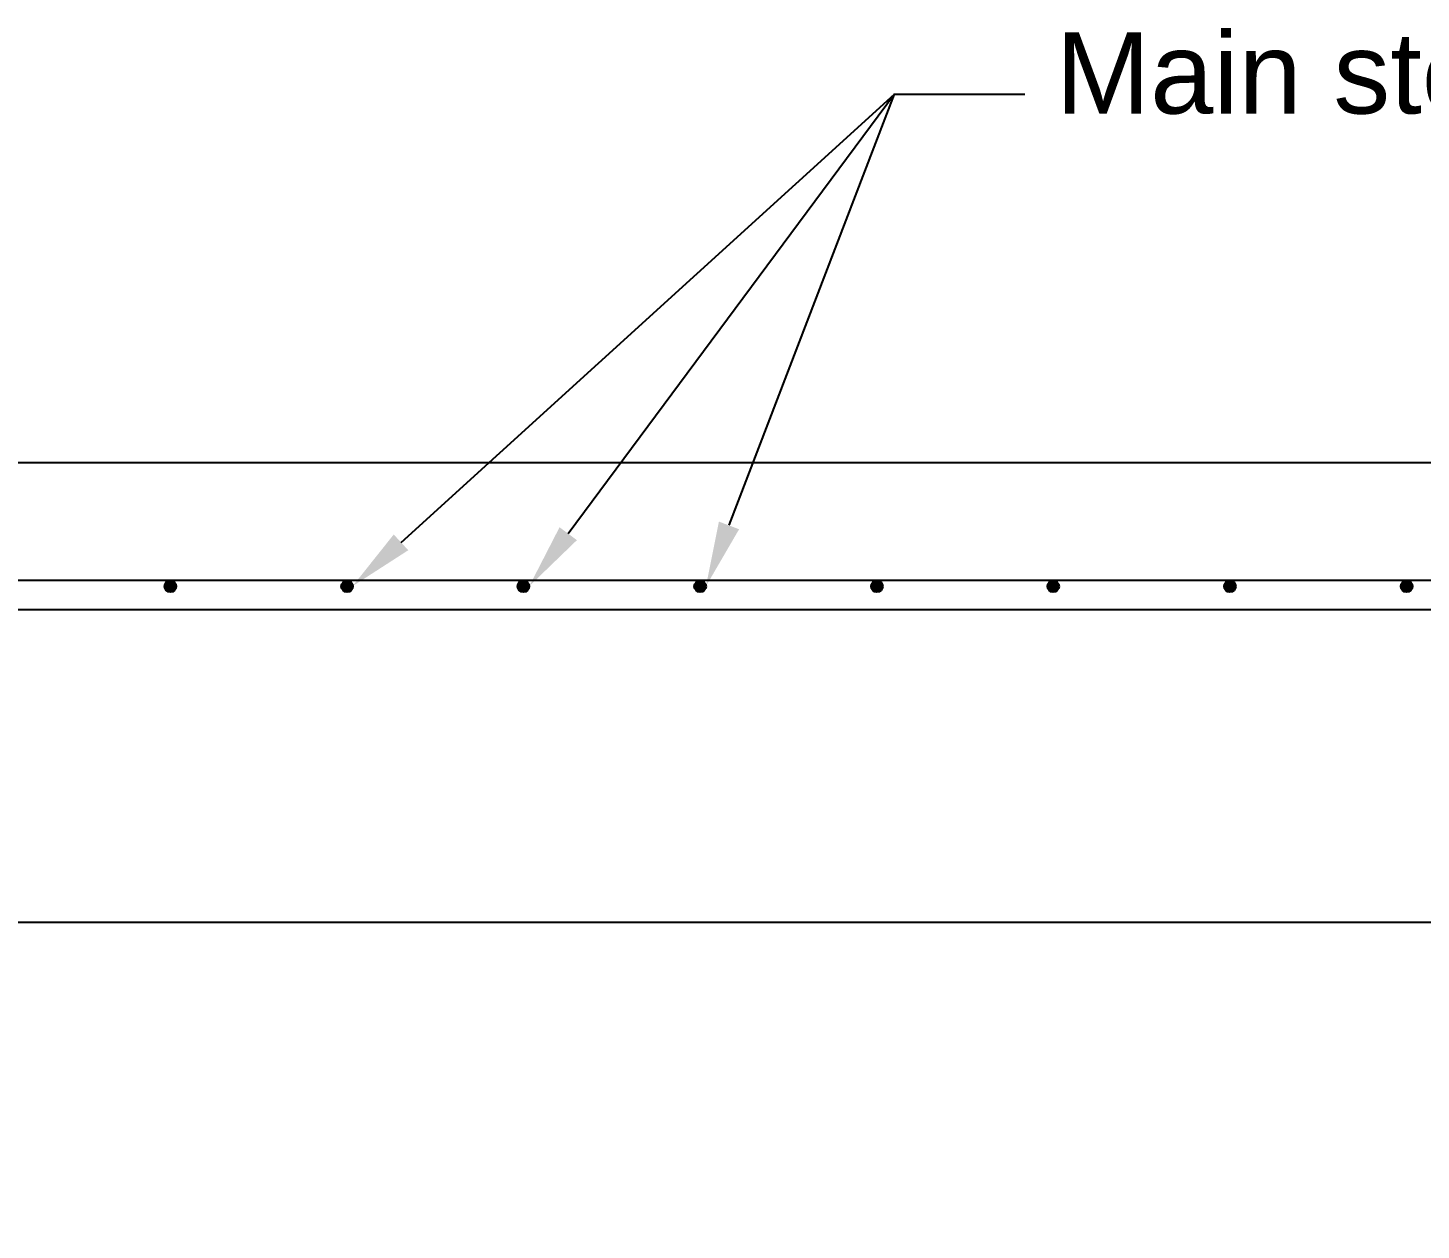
# Model space of a CAD drawing. Header units: inches. Extents: x -2470 to 6710, y 8071 to 14655.
# Drawn here: x -840 to 343, y 8291 to 9312 of the extents above; entities that cross this region are included whole.
import ezdxf

# ---------------------------------------------------------------- set-up
doc = ezdxf.new("R2010")
doc.units = ezdxf.units.IN
doc.header["$MEASUREMENT"] = 0
doc.layers.add('PDF_0', color=7, linetype='Continuous')
doc.layers.add('PDF_Text', color=7, linetype='Continuous')
doc.styles.add('PDF TimesNewRomanPSMT', font='arial.ttf')
doc.styles.get("Standard").update_dxf_attribs({"font": 'arial.ttf'})
doc.dimstyles.get("Standard").update_dxf_attribs({"dimtxt": 50, "dimasz": 50, "dimexe": 0.18, "dimexo": 0.0625, "dimgap": 0.09, "dimtad": 0, "dimtih": 1, "dimtoh": 1, "dimdec": 4, "dimzin": 0, "dimdsep": 46, "dimtxsty": 'Standard', "dimcen": 0.09, "dimadec": 0, "dimazin": 0, "dimtfac": 1, "dimtdec": 4, "dimtofl": 0, "dimtmove": 0, "dimatfit": 3, "dimfxl": 1, "dimtolj": 1, "dimtzin": 0, "dimarcsym": 0})

# ---------------------------------------------------------------- blocks, each defined once
blk = doc.blocks.new('*D9')
at = {"color": 0, "lineweight": -2, "transparency": 16777216}
for p, q in [((-1684, 8552.4), (-1684, 8552.3)), ((-1634, 8552.4), (1356, 8552.4)), ((4495.7, 8552.4), (1505.6, 8552.4)), ((4545.7, 8552.4), (4545.7, 8552.3))]:
    blk.add_line(p, q, dxfattribs=at)
at = {"color": 0, "transparency": 16777216}
for points in [[(-1634, 8560.8), (-1634, 8544.1), (-1684, 8552.4)], [(4495.7, 8560.8), (4495.7, 8544.1), (4545.7, 8552.4)]]:
    blk.add_solid(points, dxfattribs=at)
at = {"layer": 'Defpoints', "color": 0, "transparency": 16777216}
for p in [(-1684, 8552.4), (4545.7, 8552.4), (4545.7, 8552.4)]:
    blk.add_point(p, dxfattribs=at)
at = {"color": 0, "transparency": 16777216, "insert": (1430.8, 8552.4), "char_height": 50, "attachment_point": 5}
blk.add_mtext('\\A1;\\P{\\A0;6230}', dxfattribs=at)

msp = doc.modelspace()

# ---------------------------------------------------------------- linework, layer by layer
at = {"layer": 'PDF_0', "lineweight": 25}
for points in [[(-523.13074, 8874.96174), (-103.95831, 9255.74716), (-381.2359, 8882.50204)], [(-244.48218, 8889.69961), (-103.95831, 9255.74716), (6.74708, 9255.74716)], [(4430.50715, 8818.06671), (4430.50715, 8341.99924), (4513.10777, 8341.99924), (4545.66818, 8290.93081), (4545.66818, 8341.99924), (4545.66818, 8398.89428), (4575.48666, 8341.99924), (4660.48646, 8341.99924), (4660.48646, 8942.82449), (-1799.15605, 8942.82449), (-1799.15605, 8341.99924), (-1716.55543, 8341.99924), (-1683.99502, 8290.93081), (-1683.99502, 8341.99924), (-1683.99502, 8398.89428), (-1654.17654, 8341.99924), (-1569.17674, 8341.99924), (-1569.17674, 8818.06671)], [(-1774.13595, 8872.90529), (-1774.13595, 8843.08681), (4635.46636, 8843.08681), (4635.46636, 8872.90529)], [(-1799.15605, 8818.06671), (4660.48646, 8818.06671)]]:
    msp.add_lwpolyline(points, dxfattribs=at)
for centre, radius in [((-719.00734, 8837.77435), 4.96978), ((-568.88671, 8837.77435), 4.96978), ((-419.10883, 8837.77435), 4.96978), ((-268.9882, 8837.77435), 4.96978), ((-118.86758, 8837.77435), 4.96978), ((30.9103, 8837.77435), 4.96978), ((181.03082, 8837.77446), 4.96989), ((331.15145, 8837.77446), 4.96989)]:
    msp.add_circle(centre, radius, dxfattribs=at)
at = {"layer": 'PDF_0', "transparency": 33554559}
for points in [[(-235.91365, 8886.2722), (-264.01843, 8837.94569), (-253.05071, 8892.78428)], [(-516.9614, 8868.44966), (-564.25968, 8837.94569), (-529.30008, 8881.81656)], [(-373.6956, 8877.01818), (-414.13905, 8837.94569), (-388.43347, 8887.9859)], [(-722.26335, 8833.8328), (-722.26335, 8842.05859), (-722.94883, 8834.51828)], [(-722.26335, 8842.05859), (-722.94883, 8834.51828), (-722.94883, 8841.3731)], [(-721.23513, 8833.49006), (-721.23513, 8842.40133), (-722.26335, 8833.8328)], [(-721.23513, 8842.40133), (-722.26335, 8833.8328), (-722.26335, 8842.05859)], [(-720.54964, 8833.14732), (-720.54964, 8842.74407), (-721.23513, 8833.49006)], [(-720.54964, 8842.74407), (-721.23513, 8833.49006), (-721.23513, 8842.40133)], [(-719.52142, 8833.14732), (-719.52142, 8843.08681), (-720.54964, 8833.14732)], [(-719.52142, 8843.08681), (-720.54964, 8833.14732), (-720.54964, 8842.74407)], [(-718.83594, 8833.14732), (-718.83594, 8843.08681), (-719.52142, 8833.14732)], [(-718.83594, 8843.08681), (-719.52142, 8833.14732), (-719.52142, 8843.08681)], [(-717.80771, 8842.74407), (-718.83594, 8833.14732), (-718.83594, 8843.08681)], [(-717.80771, 8833.14732), (-717.80771, 8842.74407), (-718.83594, 8833.14732)], [(-716.77949, 8842.40133), (-717.80771, 8833.14732), (-717.80771, 8842.74407)], [(-716.77949, 8833.49006), (-716.77949, 8842.40133), (-717.80771, 8833.14732)], [(-716.09401, 8842.05859), (-716.77949, 8833.49006), (-716.77949, 8842.40133)], [(-716.09401, 8833.8328), (-716.09401, 8842.05859), (-716.77949, 8833.49006)], [(-715.40853, 8841.3731), (-716.09401, 8833.8328), (-716.09401, 8842.05859)], [(-572.14272, 8833.8328), (-572.14272, 8842.05859), (-572.82821, 8834.51828)], [(-572.14272, 8842.05859), (-572.82821, 8834.51828), (-572.82821, 8841.3731)], [(-571.45724, 8833.49006), (-571.45724, 8842.40133), (-572.14272, 8833.8328)], [(-571.45724, 8842.40133), (-572.14272, 8833.8328), (-572.14272, 8842.05859)], [(-570.42902, 8833.14732), (-570.42902, 8842.74407), (-571.45724, 8833.49006)], [(-570.42902, 8842.74407), (-571.45724, 8833.49006), (-571.45724, 8842.40133)], [(-569.74354, 8833.14732), (-569.74354, 8843.08681), (-570.42902, 8833.14732)], [(-569.74354, 8843.08681), (-570.42902, 8833.14732), (-570.42902, 8842.74407)], [(-568.71531, 8833.14732), (-568.71531, 8843.08681), (-569.74354, 8833.14732)], [(-568.71531, 8843.08681), (-569.74354, 8833.14732), (-569.74354, 8843.08681)], [(-567.68709, 8842.74407), (-568.71531, 8833.14732), (-568.71531, 8843.08681)], [(-567.68709, 8833.14732), (-567.68709, 8842.74407), (-568.71531, 8833.14732)], [(-567.00161, 8842.40133), (-567.68709, 8833.14732), (-567.68709, 8842.74407)], [(-567.00161, 8833.49006), (-567.00161, 8842.40133), (-567.68709, 8833.14732)], [(-565.97338, 8842.05859), (-567.00161, 8833.49006), (-567.00161, 8842.40133)], [(-565.97338, 8833.8328), (-565.97338, 8842.05859), (-567.00161, 8833.49006)], [(-565.2879, 8841.3731), (-565.97338, 8833.8328), (-565.97338, 8842.05859)], [(-422.0221, 8833.8328), (-422.0221, 8842.05859), (-422.70758, 8834.51828)], [(-422.0221, 8842.05859), (-422.70758, 8834.51828), (-422.70758, 8841.3731)], [(-421.33662, 8833.49006), (-421.33662, 8842.40133), (-422.0221, 8833.8328)], [(-421.33662, 8842.40133), (-422.0221, 8833.8328), (-422.0221, 8842.05859)], [(-420.65113, 8833.14732), (-420.65113, 8842.74407), (-421.33662, 8833.49006)], [(-420.65113, 8842.74407), (-421.33662, 8833.49006), (-421.33662, 8842.40133)], [(-419.62291, 8833.14732), (-419.62291, 8843.08681), (-420.65113, 8833.14732)], [(-419.62291, 8843.08681), (-420.65113, 8833.14732), (-420.65113, 8842.74407)], [(-418.59469, 8833.14732), (-418.59469, 8843.08681), (-419.62291, 8833.14732)], [(-418.59469, 8843.08681), (-419.62291, 8833.14732), (-419.62291, 8843.08681)], [(-417.9092, 8842.74407), (-418.59469, 8833.14732), (-418.59469, 8843.08681)], [(-417.9092, 8833.14732), (-417.9092, 8842.74407), (-418.59469, 8833.14732)], [(-416.88098, 8842.40133), (-417.9092, 8833.14732), (-417.9092, 8842.74407)], [(-416.88098, 8833.49006), (-416.88098, 8842.40133), (-417.9092, 8833.14732)], [(-416.1955, 8842.05859), (-416.88098, 8833.49006), (-416.88098, 8842.40133)], [(-416.1955, 8833.8328), (-416.1955, 8842.05859), (-416.88098, 8833.49006)], [(-415.51002, 8841.3731), (-416.1955, 8833.8328), (-416.1955, 8842.05859)], [(-272.24421, 8833.8328), (-272.24421, 8842.05859), (-272.9297, 8834.51828)], [(-272.24421, 8842.05859), (-272.9297, 8834.51828), (-272.9297, 8841.3731)], [(-271.21599, 8833.49006), (-271.21599, 8842.40133), (-272.24421, 8833.8328)], [(-271.21599, 8842.40133), (-272.24421, 8833.8328), (-272.24421, 8842.05859)], [(-270.53051, 8833.14732), (-270.53051, 8842.74407), (-271.21599, 8833.49006)], [(-270.53051, 8842.74407), (-271.21599, 8833.49006), (-271.21599, 8842.40133)], [(-269.50229, 8833.14732), (-269.50229, 8843.08681), (-270.53051, 8833.14732)], [(-269.50229, 8843.08681), (-270.53051, 8833.14732), (-270.53051, 8842.74407)], [(-268.8168, 8833.14732), (-268.8168, 8843.08681), (-269.50229, 8833.14732)], [(-268.8168, 8843.08681), (-269.50229, 8833.14732), (-269.50229, 8843.08681)], [(-267.78858, 8842.74407), (-268.8168, 8833.14732), (-268.8168, 8843.08681)], [(-267.78858, 8833.14732), (-267.78858, 8842.74407), (-268.8168, 8833.14732)], [(-266.76036, 8842.40133), (-267.78858, 8833.14732), (-267.78858, 8842.74407)], [(-266.76036, 8833.49006), (-266.76036, 8842.40133), (-267.78858, 8833.14732)], [(-266.07487, 8842.05859), (-266.76036, 8833.49006), (-266.76036, 8842.40133)], [(-266.07487, 8833.8328), (-266.07487, 8842.05859), (-266.76036, 8833.49006)], [(-265.38939, 8841.3731), (-266.07487, 8833.8328), (-266.07487, 8842.05859)], [(-122.12359, 8833.8328), (-122.12359, 8842.05859), (-122.80907, 8834.51828)], [(-122.12359, 8842.05859), (-122.80907, 8834.51828), (-122.80907, 8841.3731)], [(-121.43811, 8833.49006), (-121.43811, 8842.40133), (-122.12359, 8833.8328)], [(-121.43811, 8842.40133), (-122.12359, 8833.8328), (-122.12359, 8842.05859)], [(-120.40988, 8833.14732), (-120.40988, 8842.74407), (-121.43811, 8833.49006)], [(-120.40988, 8842.74407), (-121.43811, 8833.49006), (-121.43811, 8842.40133)], [(-119.7244, 8833.14732), (-119.7244, 8843.08681), (-120.40988, 8833.14732)], [(-119.7244, 8843.08681), (-120.40988, 8833.14732), (-120.40988, 8842.74407)], [(-118.69618, 8833.14732), (-118.69618, 8843.08681), (-119.7244, 8833.14732)], [(-118.69618, 8843.08681), (-119.7244, 8833.14732), (-119.7244, 8843.08681)], [(-117.66795, 8842.74407), (-118.69618, 8833.14732), (-118.69618, 8843.08681)], [(-117.66795, 8833.14732), (-117.66795, 8842.74407), (-118.69618, 8833.14732)], [(-116.98247, 8842.40133), (-117.66795, 8833.14732), (-117.66795, 8842.74407)], [(-116.98247, 8833.49006), (-116.98247, 8842.40133), (-117.66795, 8833.14732)], [(-116.29699, 8842.05859), (-116.98247, 8833.49006), (-116.98247, 8842.40133)], [(-116.29699, 8833.8328), (-116.29699, 8842.05859), (-116.98247, 8833.49006)], [(-115.61151, 8841.3731), (-116.29699, 8833.8328), (-116.29699, 8842.05859)], [(27.65429, 8833.8328), (27.65429, 8842.05859), (26.96881, 8834.51828)], [(27.65429, 8842.05859), (26.96881, 8834.51828), (26.96881, 8841.3731)], [(28.68252, 8833.49006), (28.68252, 8842.40133), (27.65429, 8833.8328)], [(28.68252, 8842.40133), (27.65429, 8833.8328), (27.65429, 8842.05859)], [(29.368, 8833.14732), (29.368, 8842.74407), (28.68252, 8833.49006)], [(29.368, 8842.74407), (28.68252, 8833.49006), (28.68252, 8842.40133)], [(30.39622, 8833.14732), (30.39622, 8843.08681), (29.368, 8833.14732)], [(30.39622, 8843.08681), (29.368, 8833.14732), (29.368, 8842.74407)], [(31.42445, 8833.14732), (31.42445, 8843.08681), (30.39622, 8833.14732)], [(31.42445, 8843.08681), (30.39622, 8833.14732), (30.39622, 8843.08681)], [(32.10993, 8842.74407), (31.42445, 8833.14732), (31.42445, 8843.08681)], [(32.10993, 8833.14732), (32.10993, 8842.74407), (31.42445, 8833.14732)], [(33.13815, 8842.40133), (32.10993, 8833.14732), (32.10993, 8842.74407)], [(33.13815, 8833.49006), (33.13815, 8842.40133), (32.10993, 8833.14732)], [(33.82364, 8842.05859), (33.13815, 8833.49006), (33.13815, 8842.40133)], [(33.82364, 8833.8328), (33.82364, 8842.05859), (33.13815, 8833.49006)], [(34.50912, 8841.3731), (33.82364, 8833.8328), (33.82364, 8842.05859)], [(177.77492, 8833.8328), (177.77492, 8842.05859), (177.08944, 8834.51828)], [(177.77492, 8842.05859), (177.08944, 8834.51828), (177.08944, 8841.3731)], [(178.4604, 8833.49006), (178.4604, 8842.40133), (177.77492, 8833.8328)], [(178.4604, 8842.40133), (177.77492, 8833.8328), (177.77492, 8842.05859)], [(179.48863, 8833.14732), (179.48863, 8842.74407), (178.4604, 8833.49006)], [(179.48863, 8842.74407), (178.4604, 8833.49006), (178.4604, 8842.40133)], [(180.51685, 8833.14732), (180.51685, 8843.08681), (179.48863, 8833.14732)], [(180.51685, 8843.08681), (179.48863, 8833.14732), (179.48863, 8842.74407)], [(181.20233, 8833.14732), (181.20233, 8843.08681), (180.51685, 8833.14732)], [(181.20233, 8843.08681), (180.51685, 8833.14732), (180.51685, 8843.08681)], [(182.23055, 8842.74407), (181.20233, 8833.14732), (181.20233, 8843.08681)], [(182.23055, 8833.14732), (182.23055, 8842.74407), (181.20233, 8833.14732)], [(182.91604, 8842.40133), (182.23055, 8833.14732), (182.23055, 8842.74407)], [(182.91604, 8833.49006), (182.91604, 8842.40133), (182.23055, 8833.14732)], [(183.94426, 8842.05859), (182.91604, 8833.49006), (182.91604, 8842.40133)], [(183.94426, 8833.8328), (183.94426, 8842.05859), (182.91604, 8833.49006)], [(184.62974, 8841.3731), (183.94426, 8833.8328), (183.94426, 8842.05859)], [(327.89555, 8833.8328), (327.89555, 8842.05859), (327.21006, 8834.51828)], [(327.89555, 8842.05859), (327.21006, 8834.51828), (327.21006, 8841.3731)], [(328.58103, 8833.49006), (328.58103, 8842.40133), (327.89555, 8833.8328)], [(328.58103, 8842.40133), (327.89555, 8833.8328), (327.89555, 8842.05859)], [(329.60925, 8833.14732), (329.60925, 8842.74407), (328.58103, 8833.49006)], [(329.60925, 8842.74407), (328.58103, 8833.49006), (328.58103, 8842.40133)], [(330.29473, 8833.14732), (330.29473, 8843.08681), (329.60925, 8833.14732)], [(330.29473, 8843.08681), (329.60925, 8833.14732), (329.60925, 8842.74407)], [(331.32296, 8833.14732), (331.32296, 8843.08681), (330.29473, 8833.14732)], [(331.32296, 8843.08681), (330.29473, 8833.14732), (330.29473, 8843.08681)], [(332.35118, 8842.74407), (331.32296, 8833.14732), (331.32296, 8843.08681)], [(332.35118, 8833.14732), (332.35118, 8842.74407), (331.32296, 8833.14732)], [(333.03666, 8842.40133), (332.35118, 8833.14732), (332.35118, 8842.74407)], [(333.03666, 8833.49006), (333.03666, 8842.40133), (332.35118, 8833.14732)], [(333.72214, 8842.05859), (333.03666, 8833.49006), (333.03666, 8842.40133)], [(333.72214, 8833.8328), (333.72214, 8842.05859), (333.03666, 8833.49006)], [(334.40763, 8841.3731), (333.72214, 8833.8328), (333.72214, 8842.05859)], [(-723.63431, 8839.6594), (-723.97705, 8838.97392), (-723.97705, 8836.91747)], [(-723.63431, 8839.6594), (-723.63431, 8836.23199), (-723.97705, 8836.91747)], [(-723.97705, 8838.97392), (-723.97705, 8836.91747), (-723.97705, 8837.94569)], [(-723.29157, 8835.20376), (-723.29157, 8840.68762), (-723.63431, 8836.23199)], [(-723.29157, 8840.68762), (-723.63431, 8836.23199), (-723.63431, 8839.6594)], [(-722.94883, 8834.51828), (-722.94883, 8841.3731), (-723.29157, 8835.20376)], [(-722.94883, 8841.3731), (-723.29157, 8835.20376), (-723.29157, 8840.68762)], [(-715.40853, 8834.51828), (-715.40853, 8841.3731), (-716.09401, 8833.8328)], [(-714.72304, 8840.68762), (-715.40853, 8834.51828), (-715.40853, 8841.3731)], [(-714.72304, 8835.20376), (-714.72304, 8840.68762), (-715.40853, 8834.51828)], [(-714.3803, 8839.6594), (-714.72304, 8835.20376), (-714.72304, 8840.68762)], [(-714.3803, 8836.23199), (-714.3803, 8839.6594), (-714.72304, 8835.20376)], [(-714.3803, 8838.97392), (-714.3803, 8836.23199), (-714.3803, 8839.6594)], [(-714.03756, 8837.94569), (-714.3803, 8836.91747), (-714.3803, 8838.97392)], [(-714.3803, 8836.91747), (-714.3803, 8838.97392), (-714.3803, 8836.23199)], [(-573.85643, 8839.6594), (-574.19917, 8838.97392), (-574.19917, 8836.91747)], [(-573.85643, 8839.6594), (-573.85643, 8836.23199), (-574.19917, 8836.91747)], [(-574.19917, 8838.97392), (-574.19917, 8836.91747), (-574.19917, 8837.94569)], [(-573.51369, 8835.20376), (-573.51369, 8840.68762), (-573.85643, 8836.23199)], [(-573.51369, 8840.68762), (-573.85643, 8836.23199), (-573.85643, 8839.6594)], [(-572.82821, 8834.51828), (-572.82821, 8841.3731), (-573.51369, 8835.20376)], [(-572.82821, 8841.3731), (-573.51369, 8835.20376), (-573.51369, 8840.68762)], [(-565.2879, 8834.51828), (-565.2879, 8841.3731), (-565.97338, 8833.8328)], [(-564.94516, 8840.68762), (-565.2879, 8834.51828), (-565.2879, 8841.3731)], [(-564.94516, 8835.20376), (-564.94516, 8840.68762), (-565.2879, 8834.51828)], [(-564.60242, 8839.6594), (-564.94516, 8835.20376), (-564.94516, 8840.68762)], [(-564.60242, 8836.23199), (-564.60242, 8839.6594), (-564.94516, 8835.20376)], [(-564.25968, 8838.97392), (-564.60242, 8836.23199), (-564.60242, 8839.6594)], [(-564.25968, 8836.91747), (-564.25968, 8838.97392), (-564.60242, 8836.23199)], [(-564.25968, 8837.94569), (-564.25968, 8836.91747), (-564.25968, 8838.97392)], [(-423.7358, 8839.6594), (-424.07855, 8838.97392), (-424.07855, 8836.91747)], [(-423.7358, 8839.6594), (-423.7358, 8836.23199), (-424.07855, 8836.91747)], [(-424.07855, 8838.97392), (-424.07855, 8836.91747), (-424.07855, 8837.94569)], [(-423.39306, 8835.20376), (-423.39306, 8840.68762), (-423.7358, 8836.23199)], [(-423.39306, 8840.68762), (-423.7358, 8836.23199), (-423.7358, 8839.6594)], [(-422.70758, 8834.51828), (-422.70758, 8841.3731), (-423.39306, 8835.20376)], [(-422.70758, 8841.3731), (-423.39306, 8835.20376), (-423.39306, 8840.68762)], [(-415.51002, 8834.51828), (-415.51002, 8841.3731), (-416.1955, 8833.8328)], [(-414.82453, 8840.68762), (-415.51002, 8834.51828), (-415.51002, 8841.3731)], [(-414.82453, 8835.20376), (-414.82453, 8840.68762), (-415.51002, 8834.51828)], [(-414.48179, 8839.6594), (-414.82453, 8835.20376), (-414.82453, 8840.68762)], [(-414.48179, 8836.23199), (-414.48179, 8839.6594), (-414.82453, 8835.20376)], [(-414.13905, 8838.97392), (-414.48179, 8836.23199), (-414.48179, 8839.6594)], [(-414.13905, 8836.91747), (-414.13905, 8838.97392), (-414.48179, 8836.23199)], [(-414.13905, 8837.94569), (-414.13905, 8836.91747), (-414.13905, 8838.97392)], [(-273.95792, 8838.97392), (-273.95792, 8836.91747), (-274.30066, 8837.94569)], [(-273.27244, 8835.20376), (-273.27244, 8840.68762), (-273.95792, 8836.23199)], [(-273.27244, 8840.68762), (-273.95792, 8836.23199), (-273.95792, 8839.6594)], [(-273.95792, 8839.6594), (-273.95792, 8838.97392), (-273.95792, 8836.91747)], [(-273.95792, 8839.6594), (-273.95792, 8836.23199), (-273.95792, 8836.91747)], [(-272.9297, 8834.51828), (-272.9297, 8841.3731), (-273.27244, 8835.20376)], [(-272.9297, 8841.3731), (-273.27244, 8835.20376), (-273.27244, 8840.68762)], [(-265.38939, 8834.51828), (-265.38939, 8841.3731), (-266.07487, 8833.8328)], [(-265.04665, 8840.68762), (-265.38939, 8834.51828), (-265.38939, 8841.3731)], [(-265.04665, 8835.20376), (-265.04665, 8840.68762), (-265.38939, 8834.51828)], [(-264.36117, 8839.6594), (-265.04665, 8835.20376), (-265.04665, 8840.68762)], [(-264.36117, 8836.23199), (-264.36117, 8839.6594), (-265.04665, 8835.20376)], [(-264.36117, 8838.97392), (-264.36117, 8836.23199), (-264.36117, 8839.6594)], [(-264.01843, 8837.94569), (-264.36117, 8836.91747), (-264.36117, 8838.97392)], [(-264.36117, 8836.91747), (-264.36117, 8838.97392), (-264.36117, 8836.23199)], [(-123.83729, 8839.6594), (-124.18004, 8838.97392), (-124.18004, 8836.91747)], [(-123.83729, 8839.6594), (-123.83729, 8836.23199), (-124.18004, 8836.91747)], [(-124.18004, 8838.97392), (-124.18004, 8836.91747), (-124.18004, 8837.94569)], [(-123.49455, 8835.20376), (-123.49455, 8840.68762), (-123.83729, 8836.23199)], [(-123.49455, 8840.68762), (-123.83729, 8836.23199), (-123.83729, 8839.6594)], [(-122.80907, 8834.51828), (-122.80907, 8841.3731), (-123.49455, 8835.20376)], [(-122.80907, 8841.3731), (-123.49455, 8835.20376), (-123.49455, 8840.68762)], [(-115.61151, 8834.51828), (-115.61151, 8841.3731), (-116.29699, 8833.8328)], [(-114.92602, 8840.68762), (-115.61151, 8834.51828), (-115.61151, 8841.3731)], [(-114.92602, 8835.20376), (-114.92602, 8840.68762), (-115.61151, 8834.51828)], [(-114.58328, 8839.6594), (-114.92602, 8835.20376), (-114.92602, 8840.68762)], [(-114.58328, 8836.23199), (-114.58328, 8839.6594), (-114.92602, 8835.20376)], [(-114.24054, 8838.97392), (-114.58328, 8836.23199), (-114.58328, 8839.6594)], [(-114.24054, 8836.91747), (-114.24054, 8838.97392), (-114.58328, 8836.23199)], [(-114.24054, 8837.94569), (-114.24054, 8836.91747), (-114.24054, 8838.97392)], [(26.28333, 8839.6594), (25.94059, 8838.97392), (25.94059, 8836.91747)], [(26.28333, 8839.6594), (26.28333, 8836.23199), (25.94059, 8836.91747)], [(25.94059, 8838.97392), (25.94059, 8836.91747), (25.94059, 8837.94569)], [(26.62607, 8835.20376), (26.62607, 8840.68762), (26.28333, 8836.23199)], [(26.62607, 8840.68762), (26.28333, 8836.23199), (26.28333, 8839.6594)], [(26.96881, 8834.51828), (26.96881, 8841.3731), (26.62607, 8835.20376)], [(26.96881, 8841.3731), (26.62607, 8835.20376), (26.62607, 8840.68762)], [(34.50912, 8834.51828), (34.50912, 8841.3731), (33.82364, 8833.8328)], [(35.1946, 8840.68762), (34.50912, 8834.51828), (34.50912, 8841.3731)], [(35.1946, 8835.20376), (35.1946, 8840.68762), (34.50912, 8834.51828)], [(35.53734, 8839.6594), (35.1946, 8835.20376), (35.1946, 8840.68762)], [(35.53734, 8836.23199), (35.53734, 8839.6594), (35.1946, 8835.20376)], [(35.88008, 8838.97392), (35.53734, 8836.23199), (35.53734, 8839.6594)], [(35.88008, 8836.91747), (35.88008, 8838.97392), (35.53734, 8836.23199)], [(35.88008, 8837.94569), (35.88008, 8836.91747), (35.88008, 8838.97392)], [(176.06121, 8838.97392), (176.06121, 8836.91747), (175.71847, 8837.94569)], [(176.40396, 8835.20376), (176.40396, 8840.68762), (176.06121, 8836.23199)], [(176.40396, 8840.68762), (176.06121, 8836.23199), (176.06121, 8839.6594)], [(176.06121, 8839.6594), (176.06121, 8838.97392), (176.06121, 8836.91747)], [(176.06121, 8839.6594), (176.06121, 8836.23199), (176.06121, 8836.91747)], [(177.08944, 8834.51828), (177.08944, 8841.3731), (176.40396, 8835.20376)], [(177.08944, 8841.3731), (176.40396, 8835.20376), (176.40396, 8840.68762)], [(184.62974, 8834.51828), (184.62974, 8841.3731), (183.94426, 8833.8328)], [(184.97248, 8840.68762), (184.62974, 8834.51828), (184.62974, 8841.3731)], [(184.97248, 8835.20376), (184.97248, 8840.68762), (184.62974, 8834.51828)], [(185.31523, 8839.6594), (184.97248, 8835.20376), (184.97248, 8840.68762)], [(185.31523, 8836.23199), (185.31523, 8839.6594), (184.97248, 8835.20376)], [(185.65797, 8838.97392), (185.31523, 8836.23199), (185.31523, 8839.6594)], [(185.65797, 8836.91747), (185.65797, 8838.97392), (185.31523, 8836.23199)], [(185.65797, 8837.94569), (185.65797, 8836.91747), (185.65797, 8838.97392)], [(326.18184, 8839.6594), (325.8391, 8838.97392), (325.8391, 8836.91747)], [(326.18184, 8839.6594), (326.18184, 8836.23199), (325.8391, 8836.91747)], [(325.8391, 8838.97392), (325.8391, 8836.91747), (325.8391, 8837.94569)], [(326.52458, 8835.20376), (326.52458, 8840.68762), (326.18184, 8836.23199)], [(326.52458, 8840.68762), (326.18184, 8836.23199), (326.18184, 8839.6594)], [(327.21006, 8834.51828), (327.21006, 8841.3731), (326.52458, 8835.20376)], [(327.21006, 8841.3731), (326.52458, 8835.20376), (326.52458, 8840.68762)], [(334.40763, 8834.51828), (334.40763, 8841.3731), (333.72214, 8833.8328)], [(335.09311, 8840.68762), (334.40763, 8834.51828), (334.40763, 8841.3731)], [(335.09311, 8835.20376), (335.09311, 8840.68762), (334.40763, 8834.51828)], [(335.43585, 8839.6594), (335.09311, 8835.20376), (335.09311, 8840.68762)], [(335.43585, 8836.23199), (335.43585, 8839.6594), (335.09311, 8835.20376)], [(335.77859, 8838.97392), (335.43585, 8836.23199), (335.43585, 8839.6594)], [(335.77859, 8836.91747), (335.77859, 8838.97392), (335.43585, 8836.23199)], [(335.77859, 8837.94569), (335.77859, 8836.91747), (335.77859, 8838.97392)]]:
    msp.add_solid(points, dxfattribs=at)

# ---------------------------------------------------------------- texts
at = {"layer": 'PDF_Text', "insert": (32.90803, 9266.99137), "char_height": 69.1031436, "attachment_point": 4, "style": 'PDF TimesNewRomanPSMT'}
msp.add_mtext('Main steel of 10mm Ø @ 150c/c', dxfattribs=at)

# ---------------------------------------------------------------- dimensions: what is measured, and where the dimension line sits
dim = msp.add_linear_dim(base=(4545.66818, 8552.44231), p1=(-1683.99502, 8552.44231), p2=(4545.66818, 8552.44231), text='\\P{\\A0;6230}', dimstyle='Standard')
dim.commit()
dim.dimension.update_dxf_attribs({"geometry": '*D9', "text_midpoint": (1430.83658, 8552.44231)})

doc.saveas('drawing.dxf')
